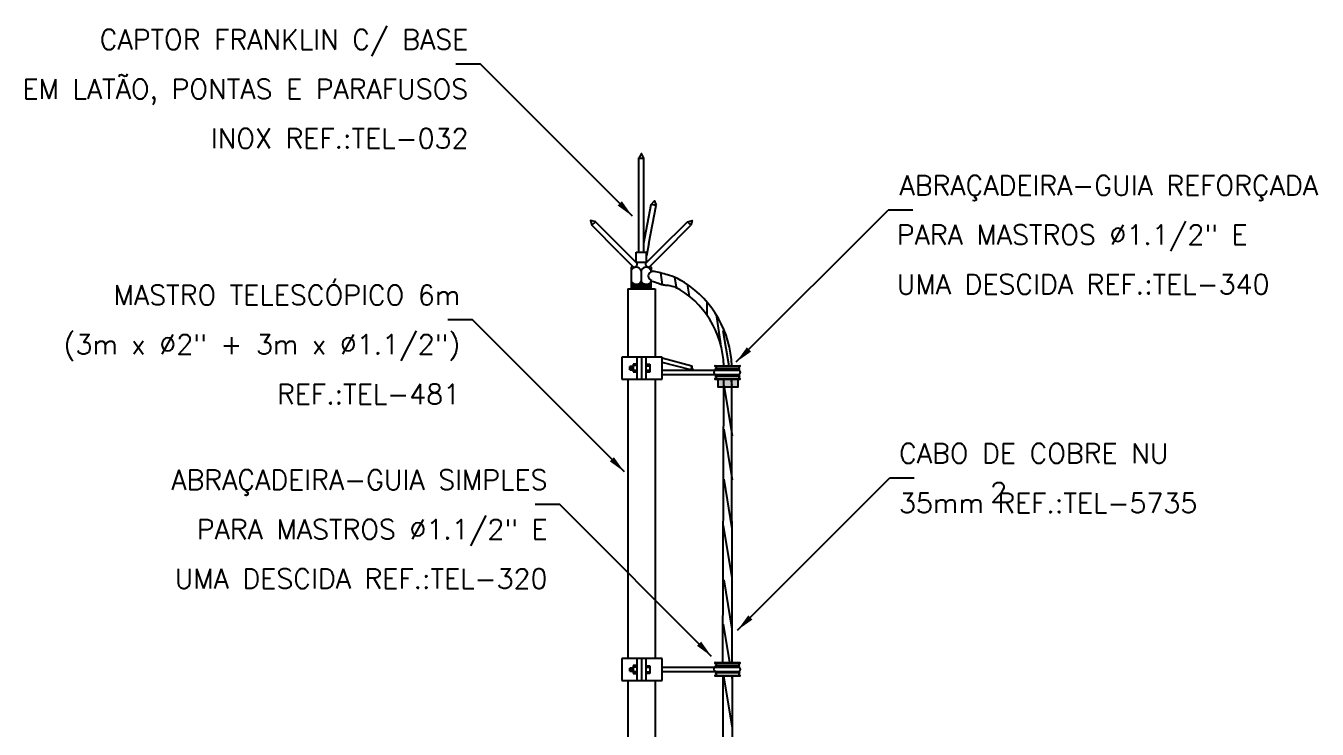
# Model space of a CAD drawing. Header units: millimetres. Extents: x -6090.4 to -6071.3, y -4703.4 to -4682.9.
# Drawn here: x -6086.13 to -6073.07, y -4689.99 to -4682.88 of the extents above; entities that cross this region are included whole.
import ezdxf
from ezdxf.enums import TextEntityAlignment as Align

# ---------------------------------------------------------------- set-up
doc = ezdxf.new("R2010")
doc.units = ezdxf.units.MM
doc.header["$LTSCALE"] = 10
doc.layers.add('Termotécnica', color=7, linetype='Continuous')
doc.styles.add('r80', font='romans.shx')

# ---------------------------------------------------------------- blocks, each defined once
blk = doc.blocks.new('*X2')
at = {"color": 0, "linetype": 'ByBlock'}
for p, q in [((387.028, 152.597), (387.028, 152.67)), ((387.041, 152.597), (387.041, 152.67)), ((387.053, 152.597), (387.053, 152.67)), ((387.066, 152.597), (387.066, 152.67)), ((387.078, 152.597), (387.078, 152.67))]:
    blk.add_line(p, q, dxfattribs=at)
blk = doc.blocks.new('*X6')
at = {"color": 0}
for p, q in [((221.636, 187.654), (221.658, 187.654)), ((221.636, 187.617), (221.696, 187.617)), ((221.636, 187.579), (221.76, 187.579)), ((221.636, 187.542), (222.576, 187.542)), ((221.636, 187.504), (222.576, 187.504)), ((221.636, 187.467), (222.576, 187.467)), ((221.636, 187.429), (222.576, 187.429)), ((221.636, 187.392), (222.576, 187.392)), ((221.969, 187.579), (222.25, 187.579)), ((222.033, 187.617), (222.187, 187.617)), ((222.072, 187.654), (222.148, 187.654)), ((222.099, 187.692), (222.121, 187.692)), ((222.46, 187.579), (222.576, 187.579)), ((222.523, 187.617), (222.576, 187.617)), ((222.562, 187.654), (222.576, 187.654))]:
    blk.add_line(p, q, dxfattribs=at)
blk = doc.blocks.new('*X9')
at = {"color": 0, "linetype": 'ByBlock'}
for p, q in [((387.028, 152.597), (387.028, 152.67)), ((387.041, 152.597), (387.041, 152.67)), ((387.053, 152.597), (387.053, 152.67)), ((387.066, 152.597), (387.066, 152.67)), ((387.078, 152.597), (387.078, 152.67))]:
    blk.add_line(p, q, dxfattribs=at)

msp = doc.modelspace()

# ---------------------------------------------------------------- linework, layer by layer
at = {"layer": 'Termotécnica', "color": 2}
for p, q in [((-6081.534, -4683.264), (-6081.784, -4683.264)), ((-6079.999, -4684.8), (-6081.534, -4683.264)), ((-6078.948, -4686.274), (-6077.412, -4684.739)), ((-6077.162, -4684.739), (-6077.412, -4684.739)), ((-6081.616, -4685.849), (-6081.866, -4685.849)), ((-6080.08, -4687.385), (-6081.616, -4685.849)), ((-6078.934, -4688.984), (-6077.398, -4687.448)), ((-6077.148, -4687.448), (-6077.398, -4687.448)), ((-6080.733, -4687.716), (-6080.983, -4687.716)), ((-6079.198, -4689.251), (-6080.733, -4687.716))]:
    msp.add_line(p, q, dxfattribs=at)
at = {"layer": 'Termotécnica', "color": 2, "ltscale": 5}
for p, q in [((-6079.933, -4685.163), (-6079.934, -4684.211)), ((-6079.882, -4685.163), (-6079.882, -4684.211)), ((-6079.884, -4685.073), (-6079.808, -4684.683)), ((-6079.832, -4685.077), (-6079.757, -4684.693)), ((-6080.134, -4685.169), (-6080.41, -4684.892)), ((-6080.093, -4685.137), (-6080.373, -4684.856)), ((-6079.724, -4685.137), (-6079.443, -4684.856)), ((-6079.683, -4685.169), (-6079.407, -4684.892)), ((-6080.134, -4685.169), (-6079.988, -4685.314)), ((-6079.952, -4685.278), (-6080.098, -4685.131)), ((-6079.959, -4685.266), (-6079.959, -4685.163)), ((-6079.959, -4685.163), (-6079.856, -4685.163)), ((-6079.865, -4685.278), (-6079.718, -4685.131)), ((-6079.832, -4685.077), (-6079.857, -4685.202)), ((-6079.857, -4685.266), (-6079.857, -4685.163)), ((-6079.683, -4685.169), (-6079.828, -4685.314)), ((-6079.997, -4685.306), (-6080.01, -4685.317)), ((-6079.959, -4685.266), (-6079.857, -4685.266)), ((-6079.82, -4685.305), (-6079.809, -4685.317)), ((-6080.011, -4685.35), (-6080.01, -4685.449)), ((-6080.01, -4685.317), (-6080.01, -4685.358)), ((-6079.909, -4685.347), (-6079.909, -4685.457)), ((-6079.809, -4685.317), (-6079.809, -4685.358)), ((-6080.01, -4685.449), (-6080.01, -4685.457)), ((-6080.01, -4685.488), (-6080.01, -4685.489)), ((-6080.007, -4685.527), (-6080.007, -4685.462)), ((-6079.813, -4685.527), (-6080.007, -4685.527)), ((-6079.813, -4685.465), (-6079.813, -4685.527)), ((-6079.809, -4685.457), (-6079.809, -4685.457)), ((-6080.107, -4686.224), (-6080.107, -4686.447)), ((-6079.952, -4686.447), (-6079.952, -4686.224)), ((-6079.907, -4686.224), (-6079.907, -4686.447)), ((-6079.907, -4686.224), (-6079.907, -4686.447)), ((-6079.862, -4686.224), (-6079.862, -4686.447)), ((-6079.698, -4686.447), (-6079.698, -4686.224)), ((-6079.397, -4686.312), (-6079.409, -4686.355)), ((-6079.162, -4686.313), (-6078.912, -4686.313)), ((-6078.912, -4686.344), (-6079.162, -4686.344)), ((-6079.148, -4686.358), (-6079.162, -4686.344)), ((-6078.925, -4686.358), (-6078.912, -4686.344)), ((-6079.148, -4686.402), (-6079.162, -4686.416)), ((-6078.912, -4686.416), (-6079.162, -4686.416)), ((-6079.162, -4686.447), (-6078.912, -4686.447)), ((-6079.148, -4686.358), (-6078.926, -4686.358)), ((-6079.148, -4686.402), (-6078.926, -4686.402)), ((-6079.083, -4689.313), (-6079.075, -4686.447)), ((-6078.991, -4689.313), (-6078.993, -4686.447)), ((-6078.925, -4686.402), (-6078.912, -4686.416)), ((-6080.107, -4689.272), (-6080.107, -4689.496)), ((-6079.952, -4689.496), (-6079.952, -4689.272)), ((-6079.907, -4689.272), (-6079.907, -4689.496)), ((-6079.907, -4689.272), (-6079.907, -4689.496)), ((-6079.862, -4689.272), (-6079.862, -4689.496)), ((-6079.698, -4689.496), (-6079.698, -4689.272)), ((-6079.162, -4689.313), (-6078.912, -4689.313)), ((-6079.148, -4689.358), (-6079.162, -4689.345)), ((-6078.912, -4689.345), (-6079.162, -4689.345)), ((-6078.925, -4689.358), (-6078.912, -4689.345)), ((-6079.148, -4689.403), (-6079.162, -4689.416)), ((-6078.912, -4689.416), (-6079.162, -4689.416)), ((-6079.162, -4689.447), (-6078.912, -4689.447)), ((-6079.148, -4689.358), (-6078.926, -4689.358)), ((-6079.148, -4689.403), (-6078.926, -4689.403)), ((-6078.991, -4689.447), (-6078.991, -4692.075)), ((-6078.925, -4689.403), (-6078.912, -4689.416))]:
    msp.add_line(p, q, dxfattribs=at)
at = {"layer": 'Termotécnica', "color": 1, "ltscale": 5}
for p, q in [((-6079.716, -4685.373), (-6079.697, -4685.492)), ((-6079.572, -4685.417), (-6079.553, -4685.535)), ((-6079.444, -4685.489), (-6079.425, -4685.608)), ((-6079.245, -4685.667), (-6079.245, -4685.797)), ((-6079.151, -4685.794), (-6079.106, -4686.091)), ((-6079.083, -4685.955), (-6079.024, -4686.313)), ((-6080.025, -4686.32), (-6080, -4686.32)), ((-6080.025, -4686.352), (-6080.025, -4686.32)), ((-6080.024, -4686.32), (-6080.025, -4686.352)), ((-6079.992, -4686.32), (-6080.024, -4686.32)), ((-6080.019, -4686.32), (-6080.019, -4686.352)), ((-6080.013, -4686.32), (-6080.013, -4686.352)), ((-6080.008, -4686.32), (-6080.008, -4686.352)), ((-6080.002, -4686.32), (-6080.002, -4686.352)), ((-6080, -4686.32), (-6079.992, -4686.32)), ((-6079.998, -4686.32), (-6079.998, -4686.352)), ((-6079.998, -4686.32), (-6079.998, -4686.352)), ((-6079.992, -4686.295), (-6079.992, -4686.375)), ((-6079.954, -4686.296), (-6079.992, -4686.296)), ((-6079.953, -4686.311), (-6079.992, -4686.311)), ((-6079.863, -4686.297), (-6079.821, -4686.297)), ((-6079.863, -4686.297), (-6079.821, -4686.297)), ((-6079.863, -4686.312), (-6079.821, -4686.312)), ((-6079.821, -4686.312), (-6079.863, -4686.312)), ((-6079.821, -4686.297), (-6079.821, -4686.376)), ((-6079.821, -4686.297), (-6079.821, -4686.376)), ((-6079.162, -4686.317), (-6078.912, -4686.317)), ((-6079.992, -4686.352), (-6080.025, -4686.352)), ((-6080.025, -4686.352), (-6079.992, -4686.352)), ((-6079.953, -4686.36), (-6079.992, -4686.36)), ((-6079.953, -4686.36), (-6079.992, -4686.36)), ((-6079.992, -4686.375), (-6079.953, -4686.375)), ((-6079.863, -4686.361), (-6079.821, -4686.361)), ((-6079.821, -4686.361), (-6079.863, -4686.361)), ((-6079.821, -4686.376), (-6079.863, -4686.376)), ((-6079.821, -4686.376), (-6079.863, -4686.376)), ((-6079.162, -4686.442), (-6078.912, -4686.442)), ((-6079.002, -4686.447), (-6078.992, -4686.507)), ((-6079.075, -4686.509), (-6078.991, -4687.022)), ((-6079.075, -4686.952), (-6078.991, -4687.465)), ((-6079.075, -4687.46), (-6078.992, -4687.961)), ((-6079.079, -4687.929), (-6078.992, -4688.457)), ((-6079.075, -4688.475), (-6078.992, -4688.976)), ((-6079.082, -4688.925), (-6079.018, -4689.313)), ((-6079.992, -4689.344), (-6079.992, -4689.424)), ((-6079.954, -4689.344), (-6079.992, -4689.344)), ((-6079.863, -4689.346), (-6079.821, -4689.346)), ((-6079.863, -4689.346), (-6079.821, -4689.346)), ((-6079.821, -4689.346), (-6079.821, -4689.425)), ((-6079.821, -4689.346), (-6079.821, -4689.425)), ((-6079.162, -4689.318), (-6078.912, -4689.318)), ((-6080.025, -4689.369), (-6080, -4689.369)), ((-6080.025, -4689.401), (-6080.025, -4689.369)), ((-6080.024, -4689.369), (-6080.025, -4689.401)), ((-6079.992, -4689.401), (-6080.025, -4689.401)), ((-6080.025, -4689.401), (-6079.992, -4689.401)), ((-6079.992, -4689.369), (-6080.024, -4689.369)), ((-6080.019, -4689.369), (-6080.019, -4689.401)), ((-6080.013, -4689.369), (-6080.013, -4689.401)), ((-6080.008, -4689.369), (-6080.008, -4689.401)), ((-6080.002, -4689.369), (-6080.002, -4689.401)), ((-6080, -4689.369), (-6079.992, -4689.369)), ((-6079.998, -4689.369), (-6079.998, -4689.401)), ((-6079.998, -4689.369), (-6079.998, -4689.401)), ((-6079.953, -4689.36), (-6079.992, -4689.36)), ((-6079.953, -4689.408), (-6079.992, -4689.408)), ((-6079.953, -4689.408), (-6079.992, -4689.408)), ((-6079.992, -4689.424), (-6079.953, -4689.424)), ((-6079.863, -4689.361), (-6079.821, -4689.361)), ((-6079.821, -4689.361), (-6079.863, -4689.361)), ((-6079.863, -4689.409), (-6079.821, -4689.409)), ((-6079.821, -4689.409), (-6079.863, -4689.409)), ((-6079.821, -4689.425), (-6079.863, -4689.425)), ((-6079.821, -4689.425), (-6079.863, -4689.425)), ((-6079.162, -4689.443), (-6078.912, -4689.443)), ((-6079.078, -4689.447), (-6078.991, -4689.977)), ((-6078.996, -4689.447), (-6078.991, -4689.481))]:
    msp.add_line(p, q, dxfattribs=at)
at = {"layer": 'Termotécnica', "color": 3, "linetype": 'ByBlock', "ltscale": 5}
for p, q in [((-6080.044, -4685.533), (-6079.767, -4685.533)), ((-6080.044, -4685.533), (-6080.044, -4686.224)), ((-6079.767, -4685.533), (-6079.767, -4686.224)), ((-6080.044, -4686.447), (-6080.044, -4689.272)), ((-6079.767, -4686.447), (-6079.767, -4689.272)), ((-6080.044, -4689.496), (-6080.044, -4691.746)), ((-6079.767, -4689.496), (-6079.767, -4691.746))]:
    msp.add_line(p, q, dxfattribs=at)
at = {"layer": 'Termotécnica', "color": 3, "ltscale": 5}
for p, q in [((-6080.034, -4686.224), (-6080.107, -4686.224)), ((-6079.907, -4686.224), (-6080.043, -4686.224)), ((-6079.757, -4686.224), (-6079.907, -4686.224)), ((-6079.698, -4686.224), (-6079.757, -4686.224)), ((-6079.698, -4686.231), (-6079.397, -4686.312)), ((-6079.409, -4686.355), (-6079.698, -4686.28)), ((-6080.107, -4686.447), (-6080.034, -4686.447)), ((-6080.043, -4686.447), (-6079.907, -4686.447)), ((-6079.907, -4686.447), (-6079.757, -4686.447)), ((-6079.757, -4686.447), (-6079.698, -4686.447)), ((-6079.698, -4686.358), (-6079.148, -4686.358)), ((-6079.698, -4686.402), (-6079.148, -4686.402)), ((-6080.034, -4689.272), (-6080.107, -4689.272)), ((-6079.907, -4689.272), (-6080.043, -4689.272)), ((-6079.757, -4689.272), (-6079.907, -4689.272)), ((-6079.698, -4689.272), (-6079.757, -4689.272)), ((-6079.698, -4689.358), (-6079.148, -4689.358)), ((-6079.698, -4689.403), (-6079.148, -4689.403)), ((-6080.107, -4689.496), (-6080.034, -4689.496)), ((-6080.043, -4689.496), (-6079.907, -4689.496)), ((-6079.907, -4689.496), (-6079.757, -4689.496)), ((-6079.757, -4689.496), (-6079.698, -4689.496))]:
    msp.add_line(p, q, dxfattribs=at)
at = {"layer": 'Termotécnica', "color": 2, "linetype": 'ByBlock', "ltscale": 5}
msp.add_line((-6079.083, -4689.447), (-6079.083, -4692.075), dxfattribs=at)
at = {"layer": 'Termotécnica', "color": 2, "ltscale": 5}
for points in [[(-6079.882, -4684.213), (-6079.908, -4684.168), (-6079.934, -4684.213)], [(-6079.757, -4684.693), (-6079.808, -4684.683), (-6079.774, -4684.645)], [(-6080.41, -4684.892), (-6080.373, -4684.856), (-6080.423, -4684.843)], [(-6079.407, -4684.892), (-6079.443, -4684.856), (-6079.393, -4684.843)], [(-6079.133, -4686.449), (-6079.133, -4686.527), (-6078.93, -4686.527), (-6078.93, -4686.449)]]:
    msp.add_lwpolyline(points, close=True, dxfattribs=at)
for points in [[(-6079.959, -4685.266), (-6079.961, -4685.268)], [(-6079.855, -4685.268), (-6079.857, -4685.266)], [(-6079.47, -4685.472), (-6079.509, -4685.449), (-6079.543, -4685.431), (-6079.572, -4685.417), (-6079.599, -4685.407), (-6079.622, -4685.399), (-6079.642, -4685.393), (-6079.661, -4685.388), (-6079.679, -4685.383), (-6079.697, -4685.379), (-6079.713, -4685.374), (-6079.729, -4685.37), (-6079.745, -4685.366), (-6079.76, -4685.363), (-6079.775, -4685.36), (-6079.788, -4685.359), (-6079.801, -4685.358)], [(-6079.808, -4685.456), (-6079.785, -4685.462), (-6079.765, -4685.468), (-6079.749, -4685.473), (-6079.734, -4685.478), (-6079.722, -4685.483), (-6079.711, -4685.486), (-6079.701, -4685.49), (-6079.692, -4685.492), (-6079.683, -4685.494), (-6079.674, -4685.495), (-6079.664, -4685.496), (-6079.652, -4685.497), (-6079.637, -4685.499), (-6079.619, -4685.502), (-6079.598, -4685.507), (-6079.571, -4685.513)]]:
    msp.add_lwpolyline(points, dxfattribs=at)
for centre, radius, start, end in [((-6079.98, -4685.285), 0.0298, 255.3196, 16.1831), ((-6079.836, -4685.285), 0.0298, 163.834, 284.6975), ((-6079.96, -4685.371), 0.0542, 20.2254, 157.802), ((-6079.861, -4685.371), 0.0542, 20.2254, 157.802), ((-6079.791, -4685.404), 0.0467, 103.4549, 256.5451), ((-6079.96, -4685.433), 0.0559, 205.7803, 212.3471), ((-6079.96, -4685.433), 0.0559, 212.7906, 334.8777), ((-6079.859, -4685.433), 0.0559, 205.7803, 324.505), ((-6079.859, -4685.433), 0.0559, 324.8365, 334.8777), ((-6079.999, -4686.332), 0.924, 1.2047, 62.43), ((-6080.032, -4686.346), 1.039, 1.8222, 57.2827), ((-6079.163, -4686.315), 0.0025, 63.4435, 296.5736), ((-6079.163, -4686.331), 0.0135, 277.1335, 82.8835), ((-6078.91, -4686.331), 0.0135, 97.1335, 262.8835), ((-6078.911, -4686.315), 0.0025, 243.4435, 116.5736), ((-6079.151, -4686.38), 0.0225, 82.8835, 277.1335), ((-6079.163, -4686.445), 0.0025, 63.4435, 296.5736), ((-6079.163, -4686.429), 0.0135, 277.1335, 82.8835), ((-6078.928, -4686.38), 0.0224, 274.0868, 85.9302), ((-6078.91, -4686.429), 0.0135, 97.1335, 262.8835), ((-6078.91, -4686.445), 0.0025, 243.4435, 116.5736), ((-6079.163, -4689.316), 0.0025, 63.4435, 296.5736), ((-6079.163, -4689.331), 0.0135, 277.1335, 82.8835), ((-6078.91, -4689.331), 0.0135, 97.1335, 262.8835), ((-6078.911, -4689.316), 0.0025, 243.4435, 116.5736), ((-6079.151, -4689.38), 0.0225, 82.8835, 277.1335), ((-6079.163, -4689.445), 0.0025, 63.4435, 296.5736), ((-6079.163, -4689.429), 0.0135, 277.1335, 82.8835), ((-6078.928, -4689.38), 0.0224, 274.0868, 85.9302), ((-6078.91, -4689.429), 0.0135, 97.1335, 262.8835), ((-6078.91, -4689.445), 0.0025, 243.4435, 116.5736)]:
    msp.add_arc(centre, radius, start, end, dxfattribs=at)
at = {"layer": 'Termotécnica', "color": 1, "ltscale": 5}
msp.add_arc((-6079.361, -4686.322), 0.0375, 164.6228, 255.3186, dxfattribs=at)
at = {"layer": 'Termotécnica', "color": 2}
for points in [[(-6080.104, -4684.65), (-6080.147, -4684.693), (-6079.999, -4684.8)], [(-6078.798, -4686.169), (-6078.841, -4686.126), (-6078.948, -4686.274)], [(-6080.186, -4687.236), (-6080.228, -4687.278), (-6080.08, -4687.385)], [(-6078.785, -4688.879), (-6078.827, -4688.836), (-6078.934, -4688.984)], [(-6079.303, -4689.102), (-6079.345, -4689.144), (-6079.198, -4689.251)]]:
    msp.add_solid(points, dxfattribs=at)
at = {"layer": 'Termotécnica', "color": 2, "ltscale": 5}
msp.add_solid([(-6079.133, -4686.449), (-6078.93, -4686.449), (-6079.133, -4686.527), (-6078.93, -4686.527)], dxfattribs=at)

# ---------------------------------------------------------------- block references
at = {"layer": 'Termotécnica', "color": 2, "ltscale": 5, "xscale": 0.2058812132735731, "yscale": 0.2058812132735511, "zscale": 0.04117624265471435, "rotation": 0.008515691375336948}
msp.add_blockref('*X6', (-6125.632, -4724.11), dxfattribs=at)
at = {"layer": 'Termotécnica', "color": 1, "ltscale": 5, "xscale": 0.4465472515156673, "yscale": 0.4465472515156762, "zscale": 0.08930945030313234}
for name, p, rotation in [('*X9', (-6252.841, -4754.52), 0.00851569136102101), ('*X2', (-6252.841, -4757.569), 0.008515691366855802)]:
    msp.add_blockref(name, p, dxfattribs=dict(at, rotation=rotation))

# ---------------------------------------------------------------- texts
at = {"layer": 'Termotécnica', "color": 2, "style": 'r80'}
for s, p in [('CAPTOR FRANKLIN C/ BASE', (-6081.659, -4683.114)), ('EM LATÃO, PONTAS E PARAFUSOS', (-6081.66, -4683.614)), ('INOX REF.:TEL-032', (-6081.657, -4684.114)), ('MASTRO TELESCÓPICO 6m', (-6081.741, -4685.698)), ('(3m x %%c2" + 3m x %%c1.1/2")', (-6081.741, -4686.196)), ('REF.:TEL-481', (-6081.742, -4686.699)), ('ABRAÇADEIRA-GUIA SIMPLES', (-6080.858, -4687.566)), ('PARA MASTROS %%c1.1/2" E', (-6080.857, -4688.066)), ('UMA DESCIDA REF.:TEL-320', (-6080.858, -4688.565))]:
    msp.add_text(s, height=0.2, dxfattribs=at).set_placement(p, align=Align.RIGHT)
for s, p in [('ABRAÇADEIRA-GUIA REFORÇADA', (-6077.298, -4684.589)), ('PARA MASTROS %%c1.1/2" E', (-6077.325, -4685.088)), ('UMA DESCIDA REF.:TEL-340', (-6077.325, -4685.588)), ('CABO DE COBRE NU', (-6077.302, -4687.298)), ('2', (-6076.379, -4687.692)), ('35mm REF.:TEL-5735', (-6077.302, -4687.8))]:
    msp.add_text(s, height=0.2, dxfattribs=at).set_placement(p)

doc.saveas('drawing.dxf')
